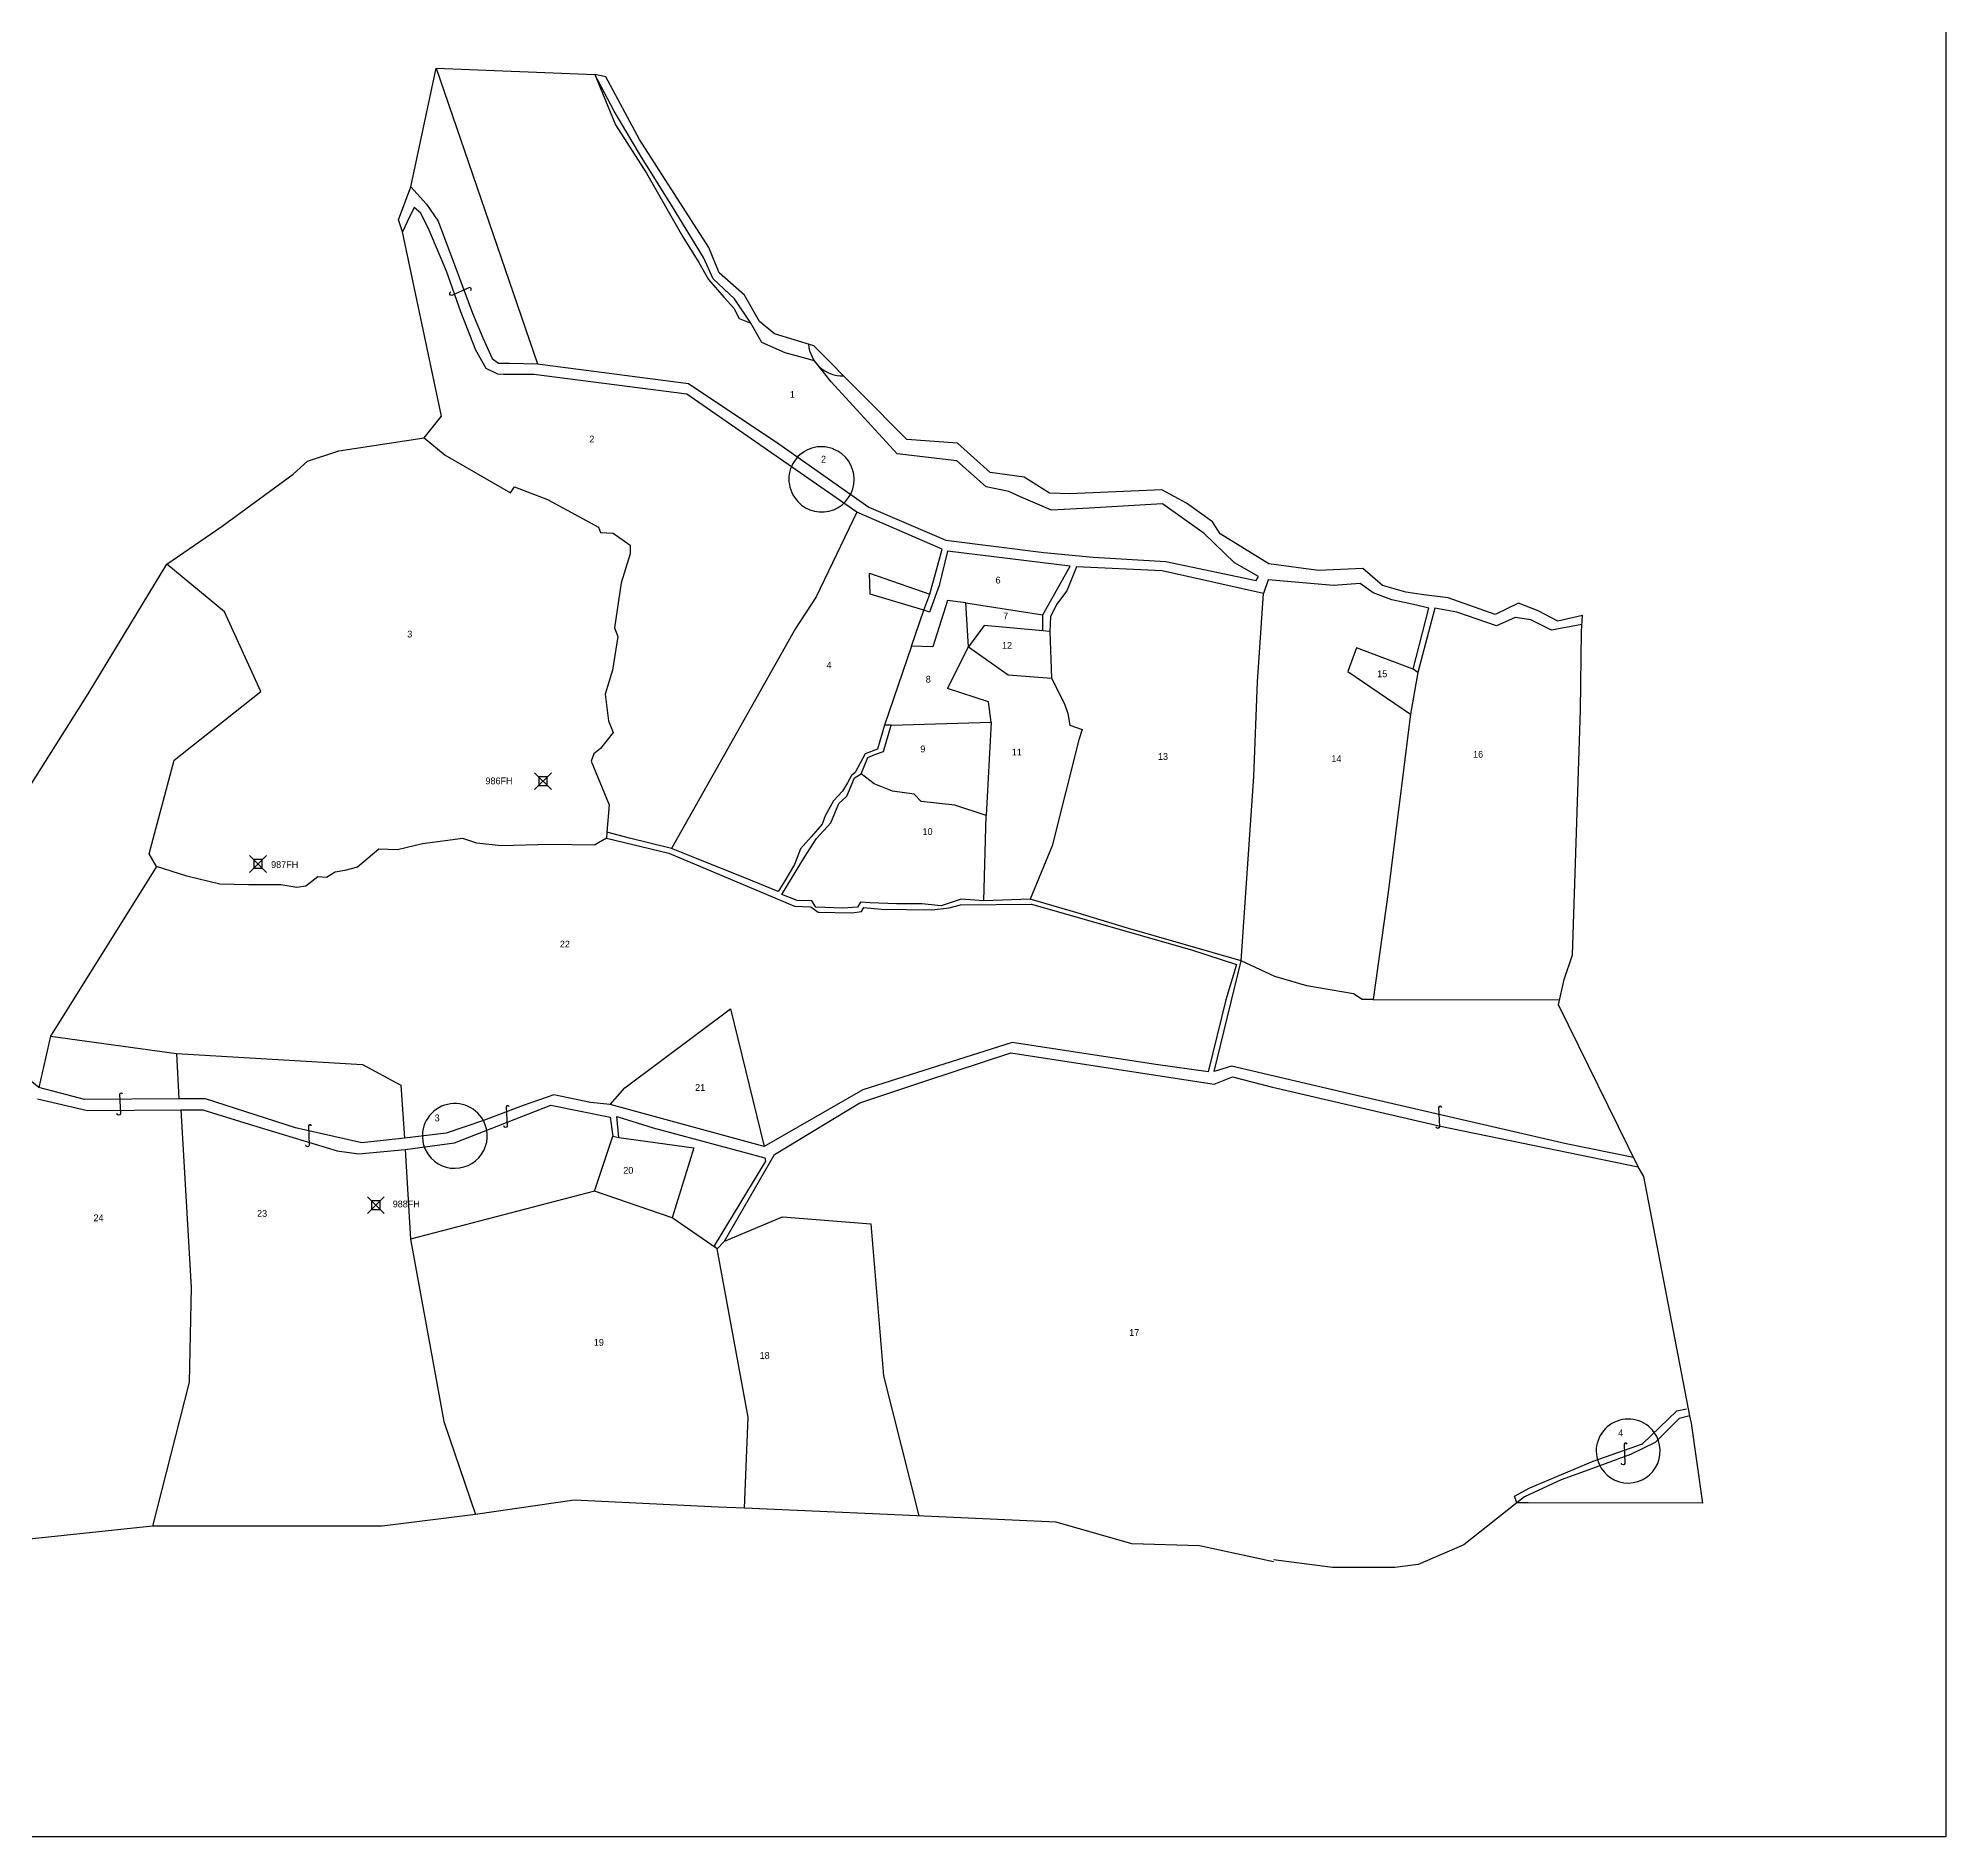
# Model space of a CAD drawing. Extents: x 150652 to 152439, y 177632 to 179407.
# Drawn here: x 151311 to 152439, y 177632 to 178695 of the extents above; entities that cross this region are included whole.
import ezdxf

# ---------------------------------------------------------------- set-up
doc = ezdxf.new("R2010")
doc.units = 0
doc.header["$MEASUREMENT"] = 0
doc.header["$PDMODE"] = 67
doc.header["$PDSIZE"] = 5
for name, color, linetype in [('BORDER-B', 3, 'CONTINUOUS'), ('IMAGE', 7, 'CONTINUOUS'), ('LINK', 4, 'CONTINUOUS'), ('NO', 1, 'CONTINUOUS'), ('PARCEL', 6, 'CONTINUOUS'), ('ROAD', 2, 'CONTINUOUS'), ('TRIG-P', 2, 'CONTINUOUS'), ('TRIG-T', 1, 'CONTINUOUS')]:
    doc.layers.add(name, color=color, linetype=linetype)
picture_1 = doc.add_image_def('image1.tif', size_in_pixel=(8487, 8433))

msp = doc.modelspace()

# ---------------------------------------------------------------- linework, layer by layer
at = {"layer": 'BORDER-B'}
for points in [[(151301.6, 178245.7), (151340.7, 178307.6), (151387.1, 178384.2), (151419.8, 178406.8), (151461.8, 178437.5), (151470.3, 178445.2), (151488.9, 178451.2), (151539.3, 178458.9), (151549.6, 178471.7), (151526.5, 178580.7), (151524.1, 178587.9), (151531.4, 178607.3), (151546.3, 178677.5), (151640.1, 178673.7)], [(152223.4, 178344.4), (152224, 178353.9), (152209.5, 178350.5), (152197.9, 178356.6), (152186.2, 178361.1), (152172.4, 178354.4), (152156.8, 178360), (152144.6, 178364.4), (152130.2, 178366.1), (152119.7, 178367.7), (152105.8, 178371.6), (152094.2, 178381.6), (152068.1, 178380.5), (152038.7, 178384.4), (152009.8, 178402.1), (152005.4, 178409.3), (151989.9, 178420.4), (151975.4, 178428.2), (151921.1, 178425.9), (151909, 178426.3), (151894, 178435.7), (151874, 178438.5), (151854.6, 178455.7), (151824.7, 178457.9), (151769.7, 178513.3), (151746.4, 178520.5), (151737.6, 178527.7), (151728.7, 178543.3), (151713.7, 178556.6), (151707.6, 178571.5), (151666.6, 178635.3), (151646.6, 178672.5), (151640.1, 178673.7)], [(152295.3, 177829), (152288.6, 177876.3), (152287.6, 177880.7), (152260.4, 178022.1), (152257, 178027.9), (152209.8, 178123.6), (152213.2, 178138.7), (152218.1, 178153.2), (152222.9, 178298), (152223.4, 178344.4)], [(152041.5, 177794.3), (151997.7, 177803.8), (151957.7, 177805), (151912.9, 177817.8), (151813.3, 177822.2), (151728.7, 177826), (151713.1, 177826.6), (151627.9, 177830.7), (151569.7, 177822.3), (151514.5, 177815.4), (151416.2, 177815.4), (151378.6, 177815.4), (151298.5, 177806.9), (151168.2, 177794.1), (151168.4, 177793.9)], [(152295.3, 177829), (152191.9, 177829.2), (152185.2, 177829.2), (152168.1, 177815.5), (152154, 177804.4), (152126.9, 177792.7), (152113.2, 177791), (152076.3, 177791), (152041.4, 177795.4)], [(152295.2, 177829), (152295.3, 177829)], [(152295.3, 177829), (152295.3, 177829)]]:
    msp.add_lwpolyline(points, dxfattribs=at)
at = {"layer": 'LINK'}
for points in [[(151566.8, 178546.1, 0.774646), (151566.1, 178547.8), (151555.6, 178543.2, -0.89396), (151555, 178545.2)], [(151361, 178070.8, 0.774646), (151359.2, 178070.8), (151359.7, 178059.3, -0.89396), (151357.6, 178059.5)], [(151589.6, 178063.5, 0.774646), (151587.8, 178063.4), (151588.3, 178052, -0.89396), (151586.3, 178052.1)], [(152140.9, 178063, 0.774646), (152139, 178062.9), (152139.6, 178051.5, -0.89396), (152137.5, 178051.6)], [(151472.7, 178052.1, 0.774646), (151470.9, 178052.1), (151471.4, 178040.6, -0.89396), (151469.3, 178040.8)], [(152250.5, 177863.9, 0.774646), (152248.7, 177863.9), (152249.2, 177852.4, -0.89396), (152247.1, 177852.6)]]:
    msp.add_lwpolyline(points, format="xyb", dxfattribs=at)
at = {"layer": 'PARCEL'}
for points in [[(151546.3, 178677.5), (151606.3, 178502.7)], [(151539.3, 178458.9), (151551.8, 178448.6), (151590.3, 178426.4), (151592.7, 178429.9), (151612.2, 178422.4), (151642.3, 178406.1), (151643.5, 178403), (151651.1, 178402.6), (151661, 178395.4), (151661, 178390.3), (151655.8, 178373.2), (151651.9, 178346.6), (151653.8, 178341.5), (151650.7, 178321.6), (151646.3, 178307.3), (151648.3, 178291.5), (151651.1, 178284.7), (151643.5, 178275.2), (151639.6, 178272), (151638, 178267.7), (151648.7, 178241.9), (151647.3, 178225.8)], [(151795, 178415), (151771.1, 178364.9), (151758.8, 178346.1), (151685.6, 178216.2)], [(151647, 178222.2), (151639.9, 178218.1), (151613.7, 178218.4), (151584.8, 178217.7), (151570.5, 178219.2), (151562.1, 178222), (151538.3, 178218.8), (151523.6, 178215.3), (151512.5, 178215.7), (151499.8, 178205), (151492.3, 178203), (151486.7, 178202.2), (151481.6, 178199), (151476.4, 178199.4), (151469.3, 178193.8), (151464.1, 178193.1), (151454.6, 178194.6), (151435.5, 178194.6), (151418.4, 178195), (151399, 178199.8), (151381.1, 178205.4), (151376.8, 178212.9), (151391.5, 178268.4), (151442.7, 178308.9), (151421.2, 178356.1), (151387.1, 178384.2)], [(151834.7, 178357.1), (151802.9, 178366.4), (151802.5, 178379), (151838.3, 178366.4)], [(151859.6, 178361.3), (151848.7, 178362.8), (151840.1, 178335.3), (151827.4, 178335.7), (151834.7, 178357.1)], [(152100.3, 178126.8), (152093.9, 178126.8), (152088.8, 178130.2), (152061.2, 178134.9), (152042.1, 178140.4), (152022.2, 178149.6), (152029.8, 178258.6), (152031.9, 178314.7), (152035.5, 178366.8)], [(151905, 178344.9), (151870.4, 178347.9), (151861, 178335.3), (151859.6, 178361.3), (151905, 178354.2)], [(151909.1, 178344.5), (151910.2, 178316.9), (151917.8, 178301.7), (151919.9, 178295.9), (151921, 178289.1), (151928.2, 178286.5), (151926.4, 178280.4), (151910.5, 178217.6), (151897.6, 178186.2)], [(151827.4, 178335.7), (151811.5, 178289.1)], [(151874.4, 178290.9), (151873, 178302.8), (151848.7, 178310.7), (151861, 178335.3), (151884.5, 178318.7), (151910.2, 178316.9)], [(152123.9, 178322.2), (152090.4, 178334.8), (152085.3, 178320.7), (152122.4, 178295.5)], [(152126.7, 178320.2), (152122.4, 178295.5), (152109.2, 178190.2), (152100.3, 178126.8), (152210.5, 178126.6)], [(151815.4, 178289.1), (151874.4, 178290.9), (151871.5, 178235.6)], [(151870.2, 178185.1), (151871.5, 178235.6), (151853.1, 178241.8), (151833.2, 178243.9), (151828.9, 178248.3), (151816.2, 178250.1), (151805.4, 178254.4), (151797.6, 178260.3)], [(151381.1, 178205.4), (151318.3, 178105.1), (151311.4, 178074.7)], [(151649.3, 178064.8), (151657.9, 178074.5), (151720.3, 178121.3), (151740.3, 178039.9)], [(151318.3, 178105.1), (151392.9, 178094.8), (151394.3, 178068)], [(151392.9, 178094.8), (151502.9, 178088.4), (151525.5, 178076.1), (151527.7, 178044.9)], [(151395.4, 178061.6), (151401.5, 177956.5), (151400.4, 177900.5), (151378.6, 177815.4)], [(151528, 178038.1), (151531.2, 177985), (151551, 177877.2), (151569.7, 177822.3)], [(151728.7, 177826), (151730.9, 177879.9), (151712.6, 177979.4), (151685.9, 177997.8), (151640, 178013.4), (151650.8, 178045.9)], [(151654.3, 178045.2), (151698.8, 178039.1), (151685.9, 177997.8)], [(151640, 178013.4), (151531.2, 177985)], [(151716.9, 177984), (151751.1, 177998.3), (151803.4, 177994.2), (151810.8, 177904.2), (151831.7, 177821.4)]]:
    msp.add_lwpolyline(points, dxfattribs=at)
for centre, radius, start, end in [((151786.9, 178516), 20.5, 184.7137, 271.1918), ((151774.1, 178434.5), 19.2, 68.2975, 223.8203), ((151774.3, 178434.3), 19.2, 222.9933, 69.1245), ((151557.4, 178046.1), 19.2, 28.2401, 199.7562), ((151557.4, 178046.2), 19.2, 200.0364, 27.9598), ((152251.1, 177859.8), 18.9, 35.4342, 195.8697), ((152251.1, 177859.8), 18.9, 195.8262, 35.4776)]:
    msp.add_arc(centre, radius, start, end, dxfattribs=at)
at = {"layer": 'ROAD'}
for points in [[(151531.4, 178607.3), (151540.6, 178597.1), (151547.5, 178587), (151560.1, 178553.3), (151567.8, 178532.7), (151573.9, 178518.1), (151579.5, 178505.9), (151583.2, 178503.1), (151589.7, 178503.1), (151606.3, 178502.7), (151695.5, 178491), (151749, 178455.3), (151802.1, 178418), (151847.7, 178398.4), (151905.6, 178391.1), (151934.8, 178388.3), (151977.7, 178385.8), (152031.2, 178374.5), (152032.5, 178376.9), (152018.3, 178385), (152000.4, 178402.4), (151975.7, 178419.9), (151932.4, 178417.4), (151910.1, 178416.2), (151892.2, 178423.9), (151884.9, 178427.2), (151871.6, 178430), (151854.1, 178445.4), (151818.9, 178449.4), (151780, 178492), (151770.1, 178504.4), (151752.7, 178509.2), (151738.9, 178515.3), (151732.4, 178526.7), (151722.7, 178541.2), (151710.1, 178553), (151704.4, 178565.5), (151686.2, 178595.5), (151667.1, 178625.9), (151651.7, 178652.2), (151640.1, 178673.7), (151652.5, 178644.1), (151670.8, 178615.4), (151692.3, 178577.7), (151701.6, 178562.7), (151707.3, 178552.6), (151716.6, 178542), (151722.3, 178535.6), (151725.5, 178529.5), (151732.4, 178526.7)], [(152223.6, 178348.5), (152205.7, 178345.3), (152193.6, 178351.4), (152184.3, 178352.6), (152173.3, 178347.8), (152149.8, 178355.9), (152136.8, 178358.3), (152126.7, 178320.2), (152123.9, 178322.2), (152133.2, 178358.3), (152125.9, 178359.9), (152111.3, 178363.2), (152100.4, 178367.2), (152092.7, 178372.9), (152076.9, 178371.7), (152038.3, 178374.9), (152035.5, 178366.8), (151975.5, 178380.2), (151924.9, 178382.6), (151919.2, 178368.4), (151913.1, 178360.3), (151909.5, 178353), (151909.1, 178344.5), (151905, 178344.9), (151905, 178354.2), (151921.2, 178383), (151848.7, 178391.9), (151843.8, 178371.7), (151838.1, 178355.9), (151834.7, 178357.1), (151838.3, 178366.4), (151845.6, 178393.1), (151795, 178415), (151694.5, 178484.7), (151604.1, 178496.4), (151586.2, 178496.4), (151582.8, 178496.6), (151575.9, 178499.9), (151569.8, 178510.8), (151560.9, 178533.5), (151552.4, 178557.4), (151542.3, 178581.7), (151537.4, 178591.8), (151533.3, 178595.1), (151529.3, 178586.6), (151526.5, 178580.7)], [(152254.2, 178033.4), (152214.4, 178041.4), (152088.9, 178070.5), (152016.5, 178087.3), (152006.3, 178084.2), (152022.2, 178149.6), (151955, 178169), (151925.9, 178177.8), (151897.6, 178186.2), (151870.2, 178185.1), (151856.7, 178186.2), (151844.9, 178182.2), (151833.5, 178183.3), (151818.6, 178183.3), (151802.9, 178184), (151797.3, 178184.4), (151795.5, 178181.5), (151786.9, 178180.8), (151770.9, 178181.5), (151768.4, 178185.1), (151759.9, 178185.4), (151750.7, 178189), (151764.2, 178211), (151771.3, 178222.1), (151779.8, 178231.3), (151784.4, 178242.7), (151789.1, 178247), (151793.7, 178257.8), (151797.6, 178260.3), (151801.5, 178269.9), (151805.8, 178271.7), (151810.8, 178273.4), (151815.4, 178289.1), (151811.5, 178289.1), (151807.2, 178274.9), (151800.1, 178272), (151794.1, 178261), (151791.9, 178259.2), (151789.5, 178255), (151786.6, 178250), (151781.3, 178244.3), (151776.3, 178235.4), (151774.5, 178230.4), (151768.1, 178223), (151761.7, 178215.9), (151758.2, 178206.6), (151752.5, 178197), (151748.5, 178190.6), (151732.2, 178197.4), (151700.2, 178210.2), (151685.6, 178216.2), (151660.7, 178222.3), (151647.3, 178225.8), (151647, 178222.2), (151684, 178213.3), (151746.6, 178187), (151758.3, 178182), (151767.9, 178181.7), (151772.2, 178178.5), (151792.1, 178178.1), (151797.8, 178178.8), (151799.2, 178181.3), (151809.5, 178180.3), (151839.4, 178179.9), (151849.6, 178181), (151856.3, 178182.8), (151898.3, 178183.1), (151992.9, 178156.1), (152019.6, 178147.6), (152013.2, 178126.6), (152002.8, 178084), (151971.9, 178088.3), (151886.9, 178101.4), (151798.7, 178073.4), (151740.3, 178039.9), (151649.3, 178064.8), (151637.6, 178065.9), (151615.9, 178070.5), (151597.8, 178064.1), (151574.3, 178055.2), (151552.2, 178047.7), (151527.7, 178044.9), (151502.4, 178042), (151463.3, 178050.9), (151410, 178068), (151394.3, 178068), (151338.5, 178067.6), (151324.2, 178071.5), (151311.4, 178074.7), (151299.3, 178084.7)], [(151310.7, 178068), (151340.3, 178061.2), (151395.4, 178061.6), (151408.5, 178061.6), (151435.9, 178053), (151487.9, 178037.4), (151500.7, 178035.6), (151528, 178038.1), (151557.2, 178042), (151614.1, 178064.4), (151649.3, 178057.3), (151650.8, 178045.9), (151654.3, 178045.2), (151653.2, 178057.7), (151674.6, 178050.9), (151740.7, 178033.1), (151741.1, 178031.3), (151710.8, 177981.2), (151712.6, 177979.4), (151716.9, 177984), (151746.4, 178035.2), (151796.9, 178065.8), (151835.3, 178078.6), (151886.2, 178095.3), (152006.4, 178076.8), (152017.1, 178081.1), (152040.9, 178075), (152140.1, 178051.9), (152257, 178027.9)], [(152185.2, 177829.2), (152183.8, 177833.1), (152193, 177838.1), (152230.4, 177853.8), (152259.6, 177864.1), (152279.8, 177883.6), (152285.5, 177884.7), (152285.5, 177884.7)], [(152287.6, 177880.7), (152281.3, 177879), (152267, 177864.8), (152252.4, 177857.7), (152230, 177849.5), (152211.5, 177842.7), (152189.8, 177832.8), (152185.2, 177829.2)]]:
    msp.add_lwpolyline(points, dxfattribs=at)
at = {"layer": 'TRIG-P'}
for p in [(151609.6, 178255.9), (151441.1, 178207), (151510.7, 178005.2)]:
    msp.add_point(p, dxfattribs=at)

# ---------------------------------------------------------------- texts
at = {"layer": 'NO'}
for s, p in [('1', (151755.5, 178482.6)), ('2', (151636.9, 178456.2)), ('2', (151773.9, 178444.3)), ('6', (151877.1, 178372.8)), ('7', (151881.6, 178351.6)), ('3', (151529.3, 178340.9)), ('12', (151880.9, 178334.2)), ('4', (151777.2, 178322.6)), ('8', (151835.8, 178314.2)), ('15', (152102.7, 178317.4)), ('9', (151832.6, 178273)), ('11', (151886.7, 178271.1)), ('13', (151973.1, 178268.5)), ('16', (152159.4, 178269.8)), ('14', (152075.6, 178267.2)), ('10', (151833.9, 178224.1)), ('22', (151619.5, 178157.6)), ('21', (151699.5, 178072.8)), ('3', (151545.5, 178054.8)), ('20', (151657, 178023.8)), ('23', (151440.5, 177998.3)), ('24', (151343.8, 177995.7)), ('19', (151639.6, 177922.1)), ('17', (151956.1, 177927.9)), ('18', (151737.6, 177914.3)), ('4', (152245.2, 177868.6))]:
    msp.add_text(s, height=4, dxfattribs=at).set_placement(p)
at = {"layer": 'TRIG-T'}
for s, p in [('986FH', (151575.5, 178254.1)), ('987FH', (151448.8, 178204.6)), ('988FH', (151520.7, 178003.9))]:
    msp.add_text(s, height=4, dxfattribs=at).set_placement(p)

# ---------------------------------------------------------------- pictures from other files: only their frames are drawn
at = {"layer": 'IMAGE'}
image = msp.add_image(picture_1, insert=(150652.4, 177631.7), size_in_units=(1786.5, 1775.1), rotation=0, dxfattribs=at)
image.dxf.flags = 15

doc.saveas('drawing.dxf')
